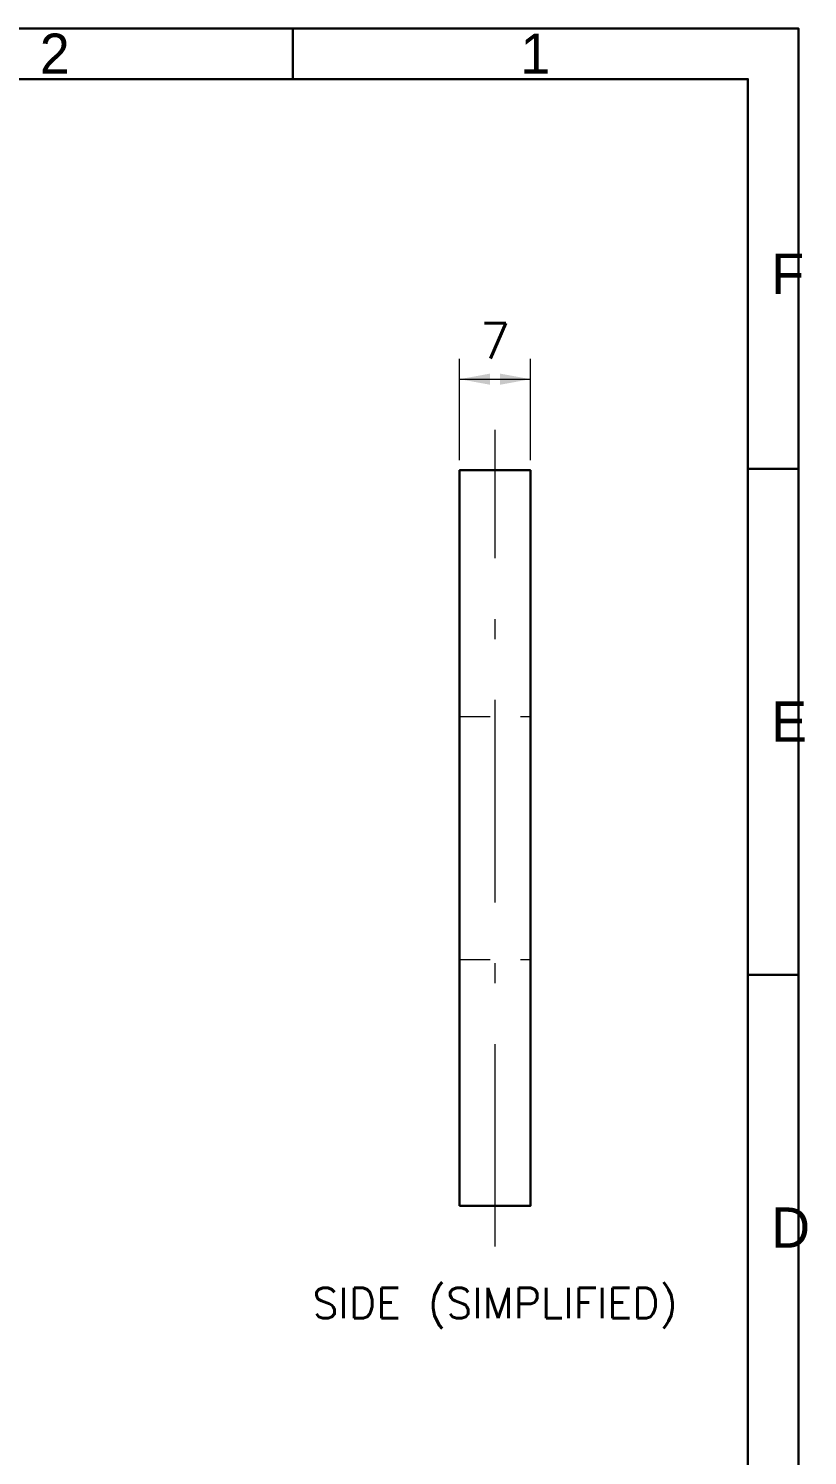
# Model space of a CAD drawing. Header units: millimetres. Extents: x 15 to 416, y 5 to 292.
# Drawn here: x 338.9 to 415.9, y 151 to 292 of the extents above; entities that cross this region are included whole.
import ezdxf
from ezdxf.enums import TextEntityAlignment as Align

# ---------------------------------------------------------------- set-up
doc = ezdxf.new("R2010")
doc.units = ezdxf.units.MM
doc.linetypes.add('CENTER', pattern=[34, 20, -6, 2, -6])
doc.linetypes.add('HIDDEN', pattern=[6, 3, -3])
for name, color, linetype, lineweight in [('CENTER', 7, 'CENTER', 18), ('DIM', 7, 'Continuous', 18), ('FORMAT', 7, 'Continuous', 30), ('HIDDEN', 7, 'HIDDEN', 18), ('NOTES', 7, 'Continuous', 18), ('VISIBLE', 7, 'Continuous', 30)]:
    doc.layers.add(name, color=color, linetype=linetype, lineweight=lineweight)
doc.styles.add('SLDTEXTSTYLE0', font='txt.shx')

msp = doc.modelspace()

# ---------------------------------------------------------------- linework, layer by layer
at = {"layer": 'CENTER'}
msp.add_line((385, 171.65), (385, 252.35), dxfattribs=at)
at = {"layer": 'DIM'}
for p, q in [((381.5, 249.35), (381.5, 259.35)), ((388.5, 249.35), (388.5, 259.35)), ((381.5, 257.35), (388.5, 257.35))]:
    msp.add_line(p, q, dxfattribs=at)
for points in [[(381.5, 257.35), (384.5, 256.8), (384.5, 257.9)], [(388.5, 257.35), (385.5, 257.9), (385.5, 256.8)]]:
    msp.add_solid(points, dxfattribs=at)
at = {"layer": 'FORMAT'}
for p, q in [((365, 287), (365, 292)), ((410, 248.5), (415, 248.5)), ((410, 198.5), (415, 198.5))]:
    msp.add_line(p, q, dxfattribs=at)
for points in [[(15, 5), (415, 5), (415, 292), (15, 292)], [(20, 10), (410, 10), (410, 287), (20, 287)]]:
    msp.add_lwpolyline(points, close=True, dxfattribs=at)
at = {"layer": 'HIDDEN'}
for p, q in [((381.5, 224), (388.5, 224)), ((381.5, 200), (388.5, 200))]:
    msp.add_line(p, q, dxfattribs=at)
at = {"layer": 'VISIBLE'}
msp.add_lwpolyline([(381.5, 175.65), (388.5, 175.65), (388.5, 248.35), (381.5, 248.35)], close=True, dxfattribs=at)

# ---------------------------------------------------------------- texts
at = {"layer": 'FORMAT', "char_height": 3.97, "attachment_point": 1}
for s, insert in [('2', (340, 291.5)), ('1', (387.5, 291.5)), ('F', (412.3, 269.75)), ('E', (412.3, 225.5)), ('D', (412.3, 175.5))]:
    msp.add_mtext(s, dxfattribs=dict(at, insert=insert))
at = {"layer": 'NOTES', "style": 'SLDTEXTSTYLE0'}
for s, height, p in [('7', 3.5, (385, 258.35)), ('SIDE (SIMPLIFIED)', 3, (385, 163.65))]:
    msp.add_text(s, height=height, dxfattribs=at).set_placement(p, align=Align.BOTTOM_CENTER)

doc.saveas('drawing.dxf')
